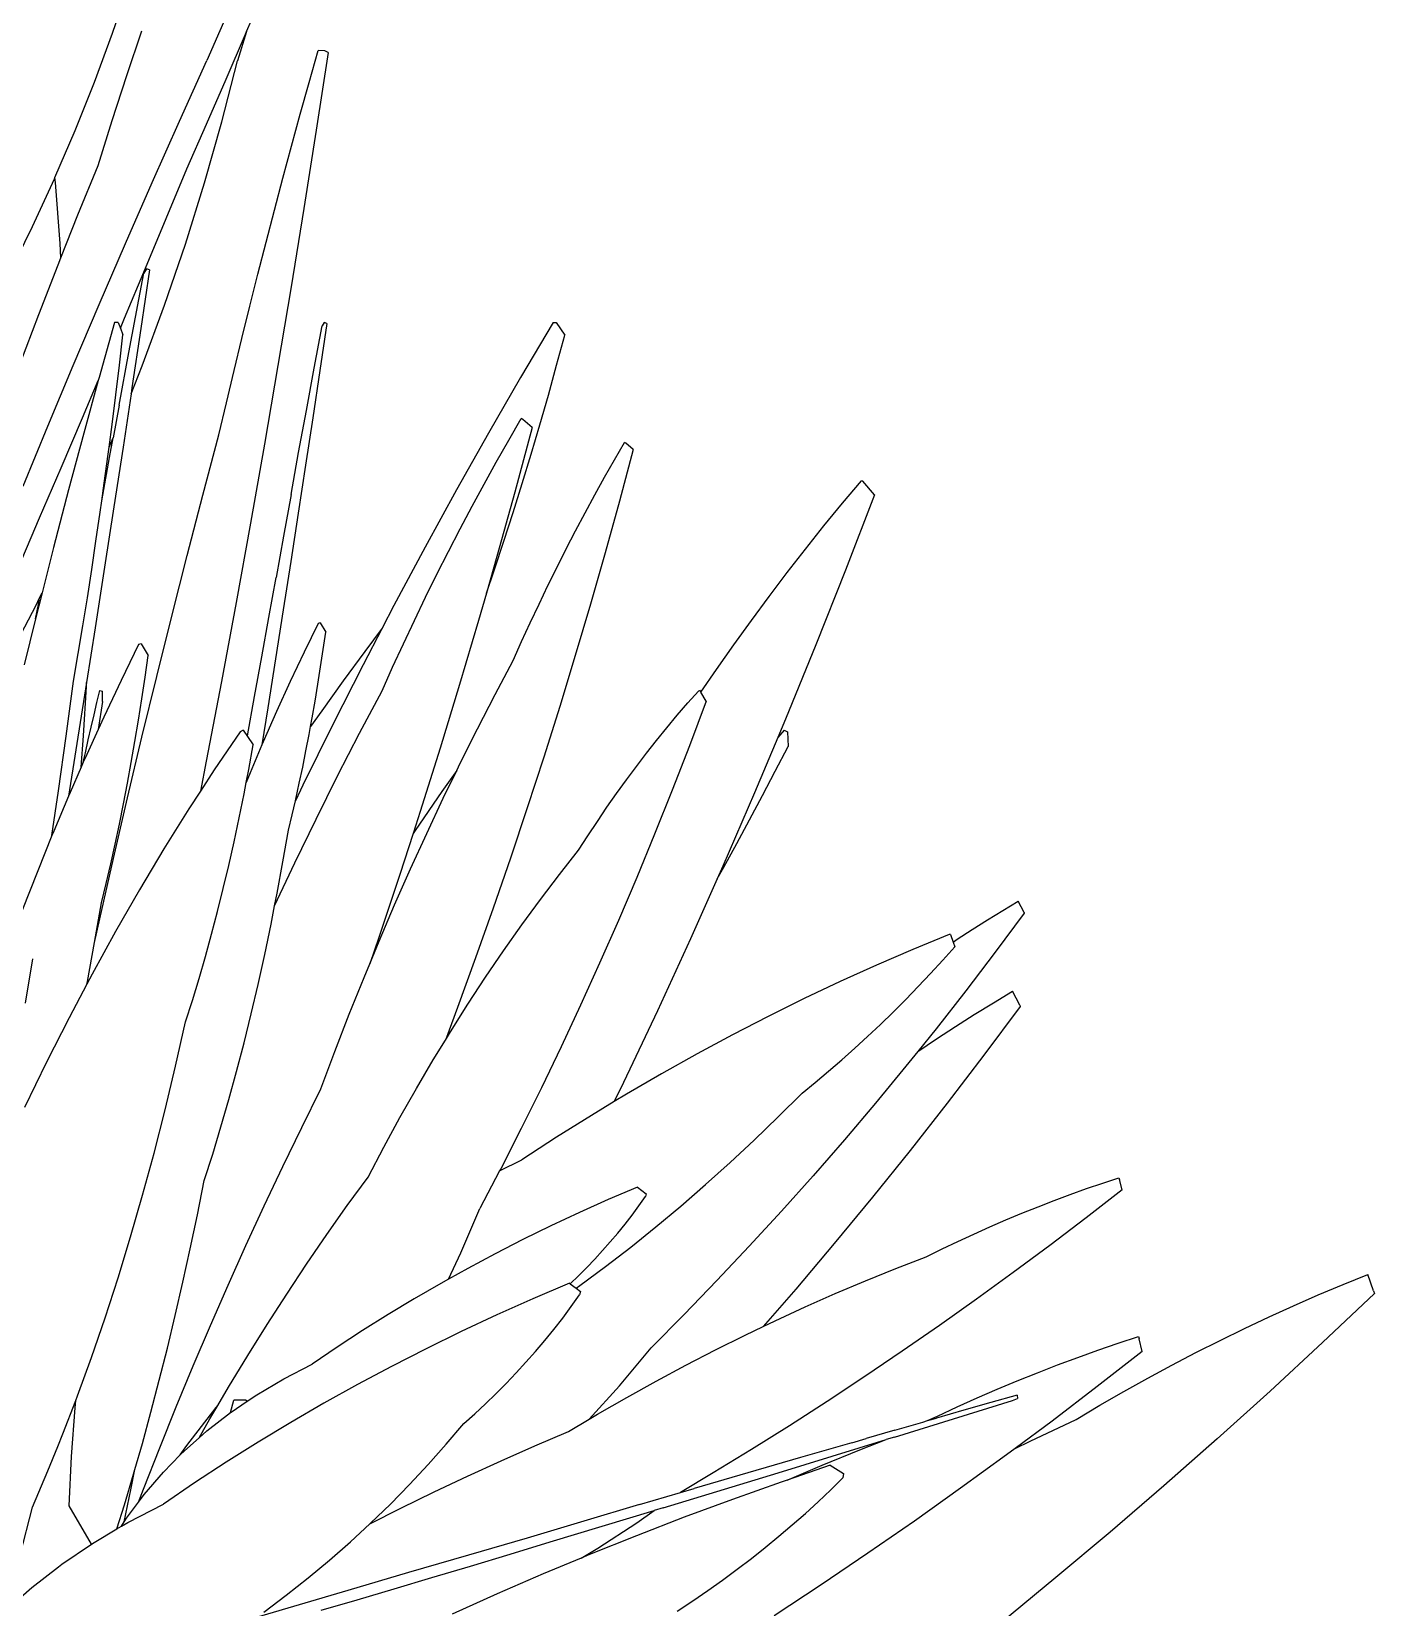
# Model space of a CAD drawing. Header units: metres. Extents: x 244.4 to 340.3, y -4.1 to 64.3.
# Drawn here: x 247.665 to 248.195, y 8.129 to 8.751 of the extents above; entities that cross this region are included whole.
import ezdxf

# ---------------------------------------------------------------- set-up
doc = ezdxf.new("R2010")
doc.units = ezdxf.units.M
doc.layers.add('Edges', color=7, linetype='Continuous')

# ---------------------------------------------------------------- blocks, each defined once
blk = doc.blocks.new('Novo+Sobrado2m fr')
for p, q in [((-7.8917, -0.4665), (-7.88511, -0.4472)), ((-7.84418, -0.45381), (-7.85443, -0.47722)), ((-7.83871, -0.4658), (-7.83157, -0.4492)), ((-7.89882, -0.48574), (-7.8917, -0.4665)), ((-7.88598, -0.48319), (-7.88004, -0.46548)), ((-7.83871, -0.4658), (-7.84235, -0.47742)), ((-7.83918, -0.4669), (-7.83871, -0.4658)), ((-7.84684, -0.48461), (-7.83918, -0.4669)), ((-7.86527, -0.50125), (-7.85443, -0.47722)), ((-7.84848, -0.50146), (-7.84235, -0.47742)), ((-7.81406, -0.48589), (-7.81051, -0.47334)), ((-7.80652, -0.47404), (-7.81124, -0.5048)), ((-7.80785, -0.47342), (-7.81051, -0.47334)), ((-7.80652, -0.47404), (-7.80785, -0.47342)), ((-7.89173, -0.50092), (-7.88598, -0.48319)), ((-7.85455, -0.50234), (-7.84684, -0.48461)), ((-7.90646, -0.50489), (-7.89882, -0.48574)), ((-7.81756, -0.49846), (-7.81406, -0.48589)), ((-7.8973, -0.51865), (-7.89173, -0.50092)), ((-7.87598, -0.52536), (-7.86527, -0.50125)), ((-7.8623, -0.52006), (-7.85455, -0.50234)), ((-7.85532, -0.52556), (-7.84848, -0.50146)), ((-7.82101, -0.51105), (-7.81756, -0.49846)), ((-7.91442, -0.52346), (-7.90646, -0.50489)), ((-7.81124, -0.5048), (-7.81612, -0.53565)), ((-7.82441, -0.52366), (-7.82101, -0.51105)), ((-7.90529, -0.53822), (-7.8973, -0.51865)), ((-7.87044, -0.53964), (-7.8623, -0.52006)), ((-7.92323, -0.54272), (-7.9146, -0.52389)), ((-7.9146, -0.52389), (-7.91442, -0.52346)), ((-7.91419, -0.52536), (-7.91442, -0.52346)), ((-7.91228, -0.54949), (-7.91419, -0.52536)), ((-7.88654, -0.54949), (-7.87598, -0.52536)), ((-7.86286, -0.54969), (-7.85532, -0.52556)), ((-7.82775, -0.53629), (-7.82441, -0.52366)), ((-7.91205, -0.55516), (-7.90529, -0.53822)), ((-7.87864, -0.55926), (-7.87044, -0.53964)), ((-7.83105, -0.54894), (-7.82775, -0.53629)), ((-7.81612, -0.53565), (-7.82116, -0.5666)), ((-7.93233, -0.56132), (-7.92323, -0.54272)), ((-7.91205, -0.55516), (-7.91228, -0.54949)), ((-7.89693, -0.57359), (-7.88654, -0.54949)), ((-7.87108, -0.57379), (-7.86286, -0.54969)), ((-7.83429, -0.5616), (-7.83105, -0.54894)), ((-7.92079, -0.57749), (-7.91312, -0.55784)), ((-7.91312, -0.55784), (-7.91205, -0.55516)), ((-7.88689, -0.57891), (-7.87864, -0.55926)), ((-7.87829, -0.55952), (-7.87927, -0.56112)), ((-7.8771, -0.55993), (-7.87829, -0.55952)), ((-7.88126, -0.57158), (-7.87927, -0.56112)), ((-7.8771, -0.55993), (-7.88051, -0.58308)), ((-7.83748, -0.57427), (-7.83429, -0.5616)), ((-7.88518, -0.59244), (-7.88126, -0.57158)), ((-7.82116, -0.5666), (-7.82635, -0.59762)), ((-7.9283, -0.59718), (-7.92079, -0.57749)), ((-7.90713, -0.59761), (-7.89693, -0.57359)), ((-7.87997, -0.59782), (-7.87108, -0.57379)), ((-7.84062, -0.58695), (-7.83748, -0.57427)), ((-7.89082, -0.58068), (-7.89697, -0.60237)), ((-7.88937, -0.58064), (-7.89082, -0.58068)), ((-7.88937, -0.58064), (-7.88855, -0.58284)), ((-7.88855, -0.58284), (-7.88689, -0.57891)), ((-7.88855, -0.58284), (-7.88753, -0.58557)), ((-7.88051, -0.58308), (-7.88398, -0.60639)), ((-7.81201, -0.59871), (-7.80884, -0.58197)), ((-7.8071, -0.58101), (-7.80983, -0.59955)), ((-7.80806, -0.58068), (-7.80884, -0.58197)), ((-7.8071, -0.58101), (-7.80806, -0.58068)), ((-7.71769, -0.58064), (-7.73055, -0.60233)), ((-7.71769, -0.58064), (-7.71652, -0.58068)), ((-7.71652, -0.58068), (-7.71313, -0.58561)), ((-7.88893, -0.59745), (-7.88753, -0.58557)), ((-7.8437, -0.59964), (-7.84062, -0.58695)), ((-7.71634, -0.59749), (-7.71313, -0.58561)), ((-7.88904, -0.61323), (-7.88518, -0.59244)), ((-7.91712, -0.62151), (-7.90713, -0.59761)), ((-7.89697, -0.60237), (-7.89728, -0.60351)), ((-7.89037, -0.60924), (-7.88893, -0.59745)), ((-7.88434, -0.60877), (-7.87997, -0.59782)), ((-7.84672, -0.61233), (-7.8437, -0.59964)), ((-7.82635, -0.59762), (-7.8317, -0.62872)), ((-7.81513, -0.61539), (-7.81201, -0.59871)), ((-7.80983, -0.59955), (-7.81261, -0.61822)), ((-7.73055, -0.60233), (-7.74328, -0.62436)), ((-7.71962, -0.60928), (-7.71634, -0.59749)), ((-7.90355, -0.61831), (-7.89728, -0.60351)), ((-7.89728, -0.60351), (-7.90303, -0.6244)), ((-7.89185, -0.62095), (-7.89037, -0.60924)), ((-7.88434, -0.60877), (-7.88751, -0.62985)), ((-7.88398, -0.60639), (-7.88434, -0.60877)), ((-7.72298, -0.62099), (-7.71962, -0.60928)), ((-7.88904, -0.61323), (-7.8914, -0.62615)), ((-7.84969, -0.62503), (-7.84672, -0.61233)), ((-7.81819, -0.63201), (-7.81513, -0.61539)), ((-7.92687, -0.64524), (-7.91712, -0.62151)), ((-7.91196, -0.63804), (-7.90355, -0.61831)), ((-7.89302, -0.62992), (-7.89185, -0.62095)), ((-7.81261, -0.61822), (-7.81544, -0.63702)), ((-7.73528, -0.6271), (-7.73032, -0.61856)), ((-7.72964, -0.61894), (-7.73032, -0.61856)), ((-7.72607, -0.62207), (-7.72964, -0.61894)), ((-7.72641, -0.63262), (-7.72298, -0.62099)), ((-7.90303, -0.6244), (-7.90902, -0.64675)), ((-7.89302, -0.62992), (-7.8914, -0.62615)), ((-7.89282, -0.63393), (-7.8914, -0.62615)), ((-7.85601, -0.64883), (-7.84969, -0.62503)), ((-7.74328, -0.62436), (-7.75586, -0.64671)), ((-7.74017, -0.63572), (-7.73528, -0.6271)), ((-7.72607, -0.62207), (-7.73289, -0.64757)), ((-7.6935, -0.63482), (-7.68952, -0.62798)), ((-7.68898, -0.62828), (-7.68952, -0.62798)), ((-7.8959, -0.65103), (-7.89282, -0.63393)), ((-7.89493, -0.64411), (-7.89337, -0.63258)), ((-7.89337, -0.63258), (-7.89302, -0.62992)), ((-7.88751, -0.62985), (-7.89111, -0.65347)), ((-7.8317, -0.62872), (-7.83721, -0.65989)), ((-7.82118, -0.64855), (-7.81819, -0.63201)), ((-7.72992, -0.64415), (-7.72641, -0.63262)), ((-7.68613, -0.63078), (-7.69159, -0.65121)), ((-7.68613, -0.63078), (-7.68898, -0.62828)), ((-7.92041, -0.6578), (-7.91196, -0.63804)), ((-7.81544, -0.63702), (-7.81832, -0.65594)), ((-7.74499, -0.64443), (-7.74017, -0.63572)), ((-7.69742, -0.64172), (-7.6935, -0.63482)), ((-7.90902, -0.64675), (-7.91493, -0.66943)), ((-7.8959, -0.65103), (-7.89493, -0.64411)), ((-7.75586, -0.64671), (-7.76829, -0.66939)), ((-7.74975, -0.65321), (-7.74499, -0.64443)), ((-7.73351, -0.6556), (-7.72992, -0.64415)), ((-7.70128, -0.64869), (-7.69742, -0.64172)), ((-7.60345, -0.65197), (-7.59599, -0.64311)), ((-7.59548, -0.6433), (-7.59599, -0.64311)), ((-7.5909, -0.64872), (-7.59548, -0.6433)), ((-7.89653, -0.65556), (-7.8959, -0.65103)), ((-7.8622, -0.67266), (-7.85601, -0.64883)), ((-7.82118, -0.64855), (-7.82412, -0.66501)), ((-7.73289, -0.64757), (-7.73993, -0.67298)), ((-7.70509, -0.65573), (-7.70128, -0.64869)), ((-7.69159, -0.65121), (-7.69722, -0.67157)), ((-7.61082, -0.66097), (-7.60345, -0.65197)), ((-7.5909, -0.64872), (-7.6023, -0.67843)), ((-7.92892, -0.67758), (-7.92041, -0.6578)), ((-7.89818, -0.66691), (-7.89653, -0.65556)), ((-7.89111, -0.65347), (-7.89477, -0.67723)), ((-7.81832, -0.65594), (-7.82125, -0.67497)), ((-7.75444, -0.66207), (-7.74975, -0.65321)), ((-7.73717, -0.66695), (-7.73351, -0.6556)), ((-7.70885, -0.66282), (-7.70509, -0.65573)), ((-7.83721, -0.65989), (-7.84286, -0.69113)), ((-7.82412, -0.66501), (-7.827, -0.68136)), ((-7.75906, -0.671), (-7.75444, -0.66207)), ((-7.71255, -0.66998), (-7.70885, -0.66282)), ((-7.61811, -0.6701), (-7.61082, -0.66097)), ((-7.91493, -0.66943), (-7.91948, -0.68741)), ((-7.89986, -0.67817), (-7.89818, -0.66691)), ((-7.76829, -0.66939), (-7.78057, -0.6924)), ((-7.76361, -0.68001), (-7.75906, -0.671)), ((-7.74091, -0.67821), (-7.73717, -0.66695)), ((-7.71619, -0.67719), (-7.71255, -0.66998)), ((-7.69722, -0.67157), (-7.70303, -0.69185)), ((-7.62532, -0.67936), (-7.61811, -0.6701)), ((-7.89477, -0.67723), (-7.89849, -0.70114)), ((-7.86827, -0.69653), (-7.8622, -0.67266)), ((-7.82125, -0.67497), (-7.82423, -0.69412)), ((-7.73993, -0.67298), (-7.74409, -0.68751)), ((-7.71978, -0.68447), (-7.71619, -0.67719)), ((-7.90158, -0.68933), (-7.89986, -0.67817)), ((-7.82989, -0.69704), (-7.827, -0.68136)), ((-7.76808, -0.68909), (-7.76361, -0.68001)), ((-7.74409, -0.68751), (-7.74091, -0.67821)), ((-7.63243, -0.68874), (-7.62532, -0.67936)), ((-7.6023, -0.67843), (-7.61398, -0.70794)), ((-7.92181, -0.69218), (-7.92043, -0.68935)), ((-7.92086, -0.69197), (-7.92043, -0.68935)), ((-7.91948, -0.68741), (-7.92075, -0.69244)), ((-7.92043, -0.68935), (-7.91948, -0.68741)), ((-7.90335, -0.70039), (-7.90158, -0.68933)), ((-7.77249, -0.69824), (-7.76808, -0.68909)), ((-7.74409, -0.68751), (-7.74717, -0.6983)), ((-7.7233, -0.6918), (-7.71978, -0.68447)), ((-7.63946, -0.69825), (-7.63243, -0.68874)), ((-7.93373, -0.71509), (-7.92181, -0.69218)), ((-7.92203, -0.69764), (-7.92086, -0.69197)), ((-7.92075, -0.69244), (-7.92203, -0.69764)), ((-7.87421, -0.72042), (-7.86827, -0.69653)), ((-7.84286, -0.69113), (-7.84867, -0.72242)), ((-7.82423, -0.69412), (-7.82726, -0.71339)), ((-7.78057, -0.6924), (-7.78522, -0.70134)), ((-7.72677, -0.69918), (-7.7233, -0.6918)), ((-7.70303, -0.69185), (-7.709, -0.71206)), ((-7.92203, -0.69764), (-7.92649, -0.71576)), ((-7.90515, -0.71135), (-7.90335, -0.70039)), ((-7.89849, -0.70114), (-7.9019, -0.72281)), ((-7.83276, -0.71267), (-7.82989, -0.69704)), ((-7.8105, -0.69946), (-7.81607, -0.71079)), ((-7.80967, -0.69917), (-7.8105, -0.69946)), ((-7.80967, -0.69917), (-7.80751, -0.70289)), ((-7.80848, -0.70979), (-7.80751, -0.70289)), ((-7.78522, -0.70134), (-7.7927, -0.71572)), ((-7.78522, -0.70134), (-7.79211, -0.7105)), ((-7.77682, -0.70746), (-7.77249, -0.69824)), ((-7.74717, -0.6983), (-7.75463, -0.72353)), ((-7.73019, -0.70662), (-7.72677, -0.69918)), ((-7.6464, -0.70788), (-7.63946, -0.69825)), ((-7.88135, -0.7078), (-7.8883, -0.72195)), ((-7.88031, -0.70744), (-7.88135, -0.7078)), ((-7.88031, -0.70744), (-7.87762, -0.71208)), ((-7.78108, -0.71675), (-7.77682, -0.70746)), ((-7.73354, -0.71412), (-7.73019, -0.70662)), ((-7.65325, -0.71763), (-7.6464, -0.70788)), ((-7.61398, -0.70794), (-7.62595, -0.73725)), ((-7.90699, -0.72221), (-7.90515, -0.71135)), ((-7.87883, -0.7207), (-7.87762, -0.71208)), ((-7.83559, -0.72826), (-7.83276, -0.71267)), ((-7.82726, -0.71339), (-7.83034, -0.73276)), ((-7.81607, -0.71079), (-7.82154, -0.72236)), ((-7.8095, -0.71662), (-7.80848, -0.70979)), ((-7.79211, -0.7105), (-7.80061, -0.72207)), ((-7.74062, -0.72748), (-7.73354, -0.71412)), ((-7.709, -0.71206), (-7.71514, -0.73218)), ((-7.8801, -0.72923), (-7.87883, -0.7207)), ((-7.88002, -0.74432), (-7.87421, -0.72042)), ((-7.81056, -0.72339), (-7.8095, -0.71662)), ((-7.7927, -0.71572), (-7.80468, -0.73936)), ((-7.78526, -0.7261), (-7.78108, -0.71675)), ((-7.65939, -0.7266), (-7.65325, -0.71763)), ((-7.90992, -0.74396), (-7.90699, -0.72221)), ((-7.90227, -0.72519), (-7.90611, -0.74937)), ((-7.90312, -0.74376), (-7.90197, -0.7243)), ((-7.9019, -0.72281), (-7.90227, -0.72519)), ((-7.90197, -0.7243), (-7.9019, -0.72281)), ((-7.8978, -0.7307), (-7.89666, -0.72597)), ((-7.89666, -0.72597), (-7.89567, -0.72612)), ((-7.89565, -0.73023), (-7.89567, -0.72612)), ((-7.8883, -0.72195), (-7.89513, -0.73639)), ((-7.84867, -0.72242), (-7.85464, -0.75378)), ((-7.82154, -0.72236), (-7.82691, -0.73417)), ((-7.81168, -0.73009), (-7.81056, -0.72339)), ((-7.80061, -0.72207), (-7.80909, -0.73387)), ((-7.79411, -0.74278), (-7.78526, -0.7261)), ((-7.75463, -0.72353), (-7.7623, -0.74865)), ((-7.74758, -0.74098), (-7.74062, -0.72748)), ((-7.66456, -0.73084), (-7.66036, -0.72612)), ((-7.65976, -0.72597), (-7.66036, -0.72612)), ((-7.65939, -0.7266), (-7.65976, -0.72597)), ((-7.65732, -0.73009), (-7.65939, -0.7266)), ((-7.89894, -0.73552), (-7.8978, -0.7307)), ((-7.89565, -0.73023), (-7.89738, -0.74134)), ((-7.88143, -0.73768), (-7.8801, -0.72923)), ((-7.83838, -0.7438), (-7.83559, -0.72826)), ((-7.83034, -0.73276), (-7.83269, -0.7474)), ((-7.80909, -0.73387), (-7.81345, -0.74008)), ((-7.81283, -0.73672), (-7.81168, -0.73009)), ((-7.71514, -0.73218), (-7.72145, -0.75222)), ((-7.66871, -0.73566), (-7.66456, -0.73084)), ((-7.65732, -0.73009), (-7.66395, -0.74775)), ((-7.90009, -0.74043), (-7.89894, -0.73552)), ((-7.89513, -0.73639), (-7.89738, -0.74134)), ((-7.88281, -0.74605), (-7.88143, -0.73768)), ((-7.82691, -0.73417), (-7.83218, -0.7462)), ((-7.80468, -0.73936), (-7.81651, -0.76331)), ((-7.81404, -0.74329), (-7.81345, -0.74008)), ((-7.81345, -0.74008), (-7.81283, -0.73672)), ((-7.67282, -0.74058), (-7.66871, -0.73566)), ((-7.62595, -0.73725), (-7.629, -0.74451)), ((-7.91296, -0.76549), (-7.90992, -0.74396)), ((-7.90401, -0.75611), (-7.90312, -0.74376)), ((-7.90238, -0.75055), (-7.90123, -0.74544)), ((-7.89738, -0.74134), (-7.90183, -0.75113)), ((-7.90123, -0.74544), (-7.90009, -0.74043)), ((-7.8857, -0.76824), (-7.88002, -0.74432)), ((-7.88426, -0.75433), (-7.88281, -0.74605)), ((-7.84129, -0.74221), (-7.85149, -0.75726)), ((-7.84014, -0.74152), (-7.84129, -0.74221)), ((-7.84014, -0.74152), (-7.83842, -0.74404)), ((-7.83842, -0.74404), (-7.83838, -0.7438)), ((-7.83842, -0.74404), (-7.83614, -0.74738)), ((-7.83218, -0.7462), (-7.83269, -0.7474)), ((-7.81529, -0.74977), (-7.81404, -0.74329)), ((-7.80279, -0.75964), (-7.79411, -0.74278)), ((-7.75439, -0.75462), (-7.74758, -0.74098)), ((-7.6809, -0.75069), (-7.67688, -0.74559)), ((-7.67688, -0.74559), (-7.67282, -0.74058)), ((-7.629, -0.74451), (-7.6382, -0.76635)), ((-7.62651, -0.74152), (-7.629, -0.74451)), ((-7.62651, -0.74152), (-7.62518, -0.74221)), ((-7.62518, -0.74221), (-7.62502, -0.74807)), ((-7.90611, -0.74937), (-7.90904, -0.76766)), ((-7.90319, -0.75423), (-7.90238, -0.75055)), ((-7.90183, -0.75113), (-7.90319, -0.75423)), ((-7.83788, -0.7571), (-7.83614, -0.74738)), ((-7.83269, -0.7474), (-7.83735, -0.75847)), ((-7.81659, -0.75619), (-7.81529, -0.74977)), ((-7.7623, -0.74865), (-7.77017, -0.77367)), ((-7.72145, -0.75222), (-7.72792, -0.77217)), ((-7.68487, -0.75589), (-7.6809, -0.75069)), ((-7.66395, -0.74775), (-7.67073, -0.76524)), ((-7.63006, -0.75779), (-7.62502, -0.74807)), ((-7.90401, -0.75611), (-7.90841, -0.76616)), ((-7.90319, -0.75423), (-7.90401, -0.75611)), ((-7.88576, -0.76252), (-7.88426, -0.75433)), ((-7.85464, -0.75378), (-7.85695, -0.76567)), ((-7.85149, -0.75726), (-7.85695, -0.76567)), ((-7.83885, -0.76217), (-7.83788, -0.7571)), ((-7.83735, -0.75847), (-7.83885, -0.76217)), ((-7.81793, -0.76253), (-7.81659, -0.75619)), ((-7.7558, -0.75752), (-7.76161, -0.7658)), ((-7.76108, -0.7684), (-7.7558, -0.75752)), ((-7.7558, -0.75752), (-7.75439, -0.75462)), ((-7.68879, -0.76117), (-7.68487, -0.75589)), ((-7.63513, -0.76741), (-7.63006, -0.75779)), ((-7.88732, -0.77062), (-7.88576, -0.76252)), ((-7.83972, -0.76672), (-7.83885, -0.76217)), ((-7.81651, -0.76331), (-7.81948, -0.76947)), ((-7.81932, -0.7688), (-7.81793, -0.76253)), ((-7.8113, -0.77667), (-7.80279, -0.75964)), ((-7.69266, -0.76655), (-7.68879, -0.76117)), ((-7.91555, -0.78316), (-7.91296, -0.76549)), ((-7.90904, -0.76766), (-7.91487, -0.78148)), ((-7.90841, -0.76616), (-7.90904, -0.76766)), ((-7.89124, -0.79216), (-7.8857, -0.76824)), ((-7.88894, -0.77862), (-7.88732, -0.77062)), ((-7.85695, -0.76567), (-7.86151, -0.77268)), ((-7.84164, -0.77623), (-7.83972, -0.76672)), ((-7.82075, -0.77498), (-7.81948, -0.76947)), ((-7.81948, -0.76947), (-7.81932, -0.7688)), ((-7.76161, -0.7658), (-7.77213, -0.78111)), ((-7.76762, -0.78231), (-7.76108, -0.7684)), ((-7.69649, -0.77202), (-7.69266, -0.76655)), ((-7.67073, -0.76524), (-7.67767, -0.78256)), ((-7.6382, -0.76635), (-7.65072, -0.79524)), ((-7.6402, -0.77692), (-7.63513, -0.76741)), ((-7.86151, -0.77268), (-7.87135, -0.78846)), ((-7.84365, -0.78563), (-7.84164, -0.77623)), ((-7.82223, -0.7811), (-7.82075, -0.77498)), ((-7.81964, -0.79387), (-7.8113, -0.77667)), ((-7.77017, -0.77367), (-7.77301, -0.78241)), ((-7.72792, -0.77217), (-7.73456, -0.79203)), ((-7.70027, -0.77757), (-7.69649, -0.77202)), ((-7.64528, -0.78632), (-7.6402, -0.77692)), ((-7.91555, -0.78316), (-7.92119, -0.79708)), ((-7.91487, -0.78148), (-7.91555, -0.78316)), ((-7.89062, -0.78654), (-7.88894, -0.77862)), ((-7.82441, -0.7936), (-7.82223, -0.7811)), ((-7.77301, -0.78241), (-7.77825, -0.79858)), ((-7.77402, -0.79635), (-7.76762, -0.78231)), ((-7.77213, -0.78111), (-7.77301, -0.78241)), ((-7.70767, -0.78894), (-7.70399, -0.78321)), ((-7.70399, -0.78321), (-7.70027, -0.77757)), ((-7.67767, -0.78256), (-7.68475, -0.79971)), ((-7.89235, -0.79436), (-7.89062, -0.78654)), ((-7.87135, -0.78846), (-7.881, -0.80459)), ((-7.84574, -0.79492), (-7.84365, -0.78563)), ((-7.71524, -0.79854), (-7.70767, -0.78894)), ((-7.65038, -0.79561), (-7.64528, -0.78632)), ((-7.89666, -0.81608), (-7.89124, -0.79216)), ((-7.89415, -0.80209), (-7.89235, -0.79436)), ((-7.84792, -0.8041), (-7.84574, -0.79492)), ((-7.82768, -0.81095), (-7.81964, -0.79387)), ((-7.82669, -0.80594), (-7.82441, -0.7936)), ((-7.73456, -0.79203), (-7.74136, -0.8118)), ((-7.65072, -0.79524), (-7.65296, -0.80026)), ((-7.65296, -0.80026), (-7.65038, -0.79561)), ((-7.92119, -0.79708), (-7.92739, -0.81296)), ((-7.89599, -0.80972), (-7.89415, -0.80209)), ((-7.77825, -0.79858), (-7.78654, -0.82337)), ((-7.78029, -0.81052), (-7.77402, -0.79635)), ((-7.72271, -0.80836), (-7.71524, -0.79854)), ((-7.68475, -0.79971), (-7.69199, -0.81668)), ((-7.65296, -0.80026), (-7.66352, -0.82391)), ((-7.881, -0.80459), (-7.89046, -0.82108)), ((-7.85019, -0.81316), (-7.84792, -0.8041)), ((-7.82768, -0.81095), (-7.82669, -0.80594)), ((-7.73006, -0.8184), (-7.72271, -0.80836)), ((-7.89871, -0.82533), (-7.89599, -0.80972)), ((-7.85254, -0.82211), (-7.85019, -0.81316)), ((-7.82909, -0.81811), (-7.82768, -0.81095)), ((-7.7864, -0.82481), (-7.78029, -0.81052)), ((-7.74136, -0.8118), (-7.74833, -0.83147)), ((-7.54627, -0.81638), (-7.54023, -0.81268)), ((-7.5318, -0.81384), (-7.54323, -0.82922)), ((-7.54023, -0.81268), (-7.53415, -0.80907)), ((-7.53186, -0.81349), (-7.53415, -0.80907)), ((-7.53186, -0.81349), (-7.5318, -0.81384)), ((-7.89046, -0.82108), (-7.89973, -0.83792)), ((-7.89871, -0.82533), (-7.89666, -0.81608)), ((-7.83159, -0.8301), (-7.82909, -0.81811)), ((-7.7373, -0.82865), (-7.73006, -0.8184)), ((-7.69199, -0.81668), (-7.69937, -0.83348)), ((-7.55823, -0.8241), (-7.55227, -0.82019)), ((-7.55227, -0.82019), (-7.54627, -0.81638)), ((-7.90156, -0.84074), (-7.89871, -0.82533)), ((-7.85498, -0.83094), (-7.85254, -0.82211)), ((-7.78654, -0.82337), (-7.79012, -0.83377)), ((-7.79012, -0.83377), (-7.7864, -0.82481)), ((-7.66352, -0.82391), (-7.67659, -0.85236)), ((-7.56139, -0.82223), (-7.57578, -0.82814)), ((-7.56391, -0.83241), (-7.55913, -0.82708)), ((-7.56094, -0.82228), (-7.56139, -0.82223)), ((-7.56094, -0.82228), (-7.55984, -0.82519)), ((-7.55984, -0.82519), (-7.55823, -0.8241)), ((-7.55984, -0.82519), (-7.55913, -0.82708)), ((-7.92603, -0.84936), (-7.92314, -0.83188)), ((-7.8575, -0.83965), (-7.85498, -0.83094)), ((-7.8342, -0.84191), (-7.83159, -0.8301)), ((-7.74833, -0.83147), (-7.75545, -0.85103)), ((-7.74441, -0.83911), (-7.7373, -0.82865)), ((-7.69937, -0.83348), (-7.70689, -0.85009)), ((-7.57578, -0.82814), (-7.59012, -0.83432)), ((-7.56875, -0.83765), (-7.56391, -0.83241)), ((-7.54323, -0.82922), (-7.55482, -0.84441)), ((-7.89973, -0.83792), (-7.90176, -0.84178)), ((-7.86011, -0.84824), (-7.8575, -0.83965)), ((-7.7982, -0.85372), (-7.79238, -0.83921)), ((-7.79238, -0.83921), (-7.79012, -0.83377)), ((-7.75141, -0.84977), (-7.74441, -0.83911)), ((-7.59012, -0.83432), (-7.60441, -0.84078)), ((-7.57363, -0.8428), (-7.56875, -0.83765)), ((-7.90176, -0.84178), (-7.90881, -0.85512)), ((-7.90176, -0.84178), (-7.90156, -0.84074)), ((-7.83692, -0.85354), (-7.8342, -0.84191)), ((-7.60441, -0.84078), (-7.61863, -0.84752)), ((-7.57855, -0.84786), (-7.57363, -0.8428)), ((-7.55482, -0.84441), (-7.56658, -0.8594)), ((-7.54393, -0.84914), (-7.53635, -0.84464)), ((-7.53348, -0.85016), (-7.53635, -0.84464)), ((-7.8628, -0.8567), (-7.86011, -0.84824)), ((-7.75545, -0.85103), (-7.76027, -0.86388)), ((-7.75829, -0.86065), (-7.75141, -0.84977)), ((-7.70689, -0.85009), (-7.71456, -0.86653)), ((-7.61863, -0.84752), (-7.6328, -0.85453)), ((-7.58353, -0.85282), (-7.57855, -0.84786)), ((-7.55148, -0.85377), (-7.54393, -0.84914)), ((-7.53341, -0.85059), (-7.54768, -0.86979)), ((-7.53348, -0.85016), (-7.53341, -0.85059)), ((-7.90881, -0.85512), (-7.91769, -0.87265)), ((-7.86673, -0.87423), (-7.8628, -0.8567)), ((-7.83975, -0.86499), (-7.83692, -0.85354)), ((-7.80388, -0.86835), (-7.7982, -0.85372)), ((-7.67659, -0.85236), (-7.68994, -0.88057)), ((-7.6328, -0.85453), (-7.6469, -0.86181)), ((-7.5936, -0.86246), (-7.58854, -0.85769)), ((-7.58854, -0.85769), (-7.58353, -0.85282)), ((-7.55897, -0.85853), (-7.55148, -0.85377)), ((-7.76505, -0.87172), (-7.76027, -0.86388)), ((-7.76027, -0.86388), (-7.75829, -0.86065)), ((-7.6469, -0.86181), (-7.66094, -0.86936)), ((-7.5987, -0.86714), (-7.5936, -0.86246)), ((-7.56658, -0.8594), (-7.5738, -0.8684)), ((-7.5738, -0.8684), (-7.56641, -0.8634)), ((-7.56641, -0.8634), (-7.55897, -0.85853)), ((-7.84269, -0.87625), (-7.83975, -0.86499)), ((-7.8094, -0.88307), (-7.80388, -0.86835)), ((-7.71456, -0.86653), (-7.72238, -0.88277)), ((-7.66094, -0.86936), (-7.67491, -0.87718)), ((-7.60384, -0.87171), (-7.5987, -0.86714)), ((-7.57383, -0.86842), (-7.57848, -0.87421)), ((-7.57383, -0.86842), (-7.5738, -0.8684)), ((-7.54768, -0.86979), (-7.56215, -0.88876)), ((-7.91769, -0.87265), (-7.92638, -0.89053)), ((-7.87087, -0.89148), (-7.86673, -0.87423)), ((-7.84573, -0.88731), (-7.84269, -0.87625)), ((-7.77168, -0.883), (-7.76505, -0.87172)), ((-7.61424, -0.88057), (-7.60902, -0.87619)), ((-7.60902, -0.87619), (-7.60384, -0.87171)), ((-7.57848, -0.87421), (-7.59054, -0.88881)), ((-7.81699, -0.89835), (-7.8094, -0.88307)), ((-7.77818, -0.89446), (-7.77168, -0.883)), ((-7.72238, -0.88277), (-7.73033, -0.89882)), ((-7.68994, -0.88057), (-7.69364, -0.88819)), ((-7.67491, -0.87718), (-7.68881, -0.88527)), ((-7.6195, -0.88485), (-7.61424, -0.88057)), ((-7.84887, -0.89819), (-7.84573, -0.88731)), ((-7.69364, -0.88819), (-7.70264, -0.89363)), ((-7.68881, -0.88527), (-7.69364, -0.88819)), ((-7.62885, -0.89422), (-7.6195, -0.88485)), ((-7.59054, -0.88881), (-7.60276, -0.90322)), ((-7.56215, -0.88876), (-7.57682, -0.90748)), ((-7.87521, -0.90847), (-7.87087, -0.89148)), ((-7.78456, -0.90613), (-7.77818, -0.89446)), ((-7.70264, -0.89363), (-7.7164, -0.90226)), ((-7.63832, -0.90336), (-7.62885, -0.89422)), ((-7.85212, -0.90886), (-7.84887, -0.89819)), ((-7.82445, -0.91375), (-7.81699, -0.89835)), ((-7.73033, -0.89882), (-7.73843, -0.91468)), ((-7.7908, -0.91798), (-7.78456, -0.90613)), ((-7.7164, -0.90226), (-7.73008, -0.91115)), ((-7.64788, -0.91227), (-7.63832, -0.90336)), ((-7.60276, -0.90322), (-7.61512, -0.91742)), ((-7.57682, -0.90748), (-7.59169, -0.92596)), ((-7.87976, -0.92517), (-7.87521, -0.90847)), ((-7.85547, -0.91933), (-7.85212, -0.90886)), ((-7.83178, -0.92927), (-7.82445, -0.91375)), ((-7.73887, -0.91552), (-7.73008, -0.91115)), ((-7.65754, -0.92095), (-7.64788, -0.91227)), ((-7.85817, -0.93289), (-7.85547, -0.91933)), ((-7.79899, -0.92924), (-7.7908, -0.91798)), ((-7.73887, -0.91552), (-7.74667, -0.93035)), ((-7.73843, -0.91468), (-7.73887, -0.91552)), ((-7.61512, -0.91742), (-7.62763, -0.93142)), ((-7.50721, -0.92253), (-7.50082, -0.92032)), ((-7.50082, -0.92032), (-7.49441, -0.9182)), ((-7.49441, -0.9182), (-7.49413, -0.91898)), ((-7.49317, -0.92294), (-7.49413, -0.91898)), ((-7.8845, -0.9416), (-7.87976, -0.92517)), ((-7.69596, -0.92684), (-7.70737, -0.93195)), ((-7.68441, -0.92189), (-7.69596, -0.92684)), ((-7.68441, -0.92189), (-7.68096, -0.92461)), ((-7.68386, -0.92932), (-7.68123, -0.92565)), ((-7.68096, -0.92461), (-7.68123, -0.92565)), ((-7.6673, -0.92939), (-7.65754, -0.92095)), ((-7.59169, -0.92596), (-7.60675, -0.94419)), ((-7.51998, -0.92722), (-7.5136, -0.92483)), ((-7.5136, -0.92483), (-7.50721, -0.92253)), ((-7.49317, -0.92294), (-7.50739, -0.93403)), ((-7.86098, -0.94628), (-7.85817, -0.93289)), ((-7.83899, -0.94491), (-7.83178, -0.92927)), ((-7.80707, -0.94069), (-7.79899, -0.92924)), ((-7.75414, -0.94782), (-7.74667, -0.93035)), ((-7.70737, -0.93195), (-7.71862, -0.93723)), ((-7.68936, -0.93653), (-7.68657, -0.93295)), ((-7.68657, -0.93295), (-7.68386, -0.92932)), ((-7.67715, -0.9376), (-7.6673, -0.92939)), ((-7.62763, -0.93142), (-7.64029, -0.94521)), ((-7.53903, -0.9349), (-7.5327, -0.93225)), ((-7.5327, -0.93225), (-7.52634, -0.92969)), ((-7.52634, -0.92969), (-7.51998, -0.92722)), ((-7.71862, -0.93723), (-7.72972, -0.94266)), ((-7.69223, -0.94006), (-7.68936, -0.93653)), ((-7.68709, -0.94558), (-7.67715, -0.9376)), ((-7.55166, -0.94045), (-7.54536, -0.93763)), ((-7.54536, -0.93763), (-7.53903, -0.9349)), ((-7.50739, -0.93403), (-7.52171, -0.94493)), ((-7.88945, -0.95773), (-7.8845, -0.9416)), ((-7.84606, -0.96067), (-7.83899, -0.94491)), ((-7.81504, -0.95235), (-7.80707, -0.94069)), ((-7.72972, -0.94266), (-7.74067, -0.94825)), ((-7.69819, -0.94695), (-7.69517, -0.94353)), ((-7.69517, -0.94353), (-7.69223, -0.94006)), ((-7.64029, -0.94521), (-7.65308, -0.95879)), ((-7.60675, -0.94419), (-7.622, -0.96218)), ((-7.56422, -0.94633), (-7.55795, -0.94335)), ((-7.55795, -0.94335), (-7.55166, -0.94045)), ((-7.52171, -0.94493), (-7.53613, -0.95566)), ((-7.86388, -0.9595), (-7.86098, -0.94628)), ((-7.75908, -0.95823), (-7.75414, -0.94782)), ((-7.74067, -0.94825), (-7.75146, -0.954)), ((-7.70445, -0.95362), (-7.70128, -0.95031)), ((-7.70128, -0.95031), (-7.69819, -0.94695)), ((-7.69712, -0.95331), (-7.68709, -0.94558)), ((-7.58247, -0.95404), (-7.57047, -0.9494)), ((-7.57047, -0.9494), (-7.56422, -0.94633)), ((-7.8946, -0.97358), (-7.88945, -0.95773)), ((-7.82291, -0.96419), (-7.81504, -0.95235)), ((-7.75146, -0.954), (-7.75908, -0.95823)), ((-7.71097, -0.96004), (-7.70769, -0.95688)), ((-7.70769, -0.95688), (-7.70445, -0.95362)), ((-7.70724, -0.96079), (-7.69712, -0.95331)), ((-7.59443, -0.9589), (-7.58247, -0.95404)), ((-7.53613, -0.95566), (-7.55063, -0.9662)), ((-7.40595, -0.96035), (-7.39616, -0.95637)), ((-7.39386, -0.96291), (-7.39616, -0.95637)), ((-7.86688, -0.97256), (-7.86388, -0.9595)), ((-7.85301, -0.97654), (-7.84606, -0.96067)), ((-7.76209, -0.95991), (-7.77256, -0.96597)), ((-7.75908, -0.95823), (-7.76209, -0.95991)), ((-7.71127, -0.9598), (-7.72569, -0.96598)), ((-7.71127, -0.9598), (-7.71097, -0.96004)), ((-7.71097, -0.96004), (-7.7087, -0.96183)), ((-7.7087, -0.96183), (-7.70724, -0.96079)), ((-7.7087, -0.96183), (-7.70696, -0.96319)), ((-7.70696, -0.96319), (-7.7073, -0.96448)), ((-7.65308, -0.95879), (-7.66602, -0.97215)), ((-7.622, -0.96218), (-7.63484, -0.97693)), ((-7.61826, -0.96921), (-7.60637, -0.96395)), ((-7.60637, -0.96395), (-7.59443, -0.9589)), ((-7.41571, -0.96448), (-7.40595, -0.96035)), ((-7.39353, -0.96388), (-7.41402, -0.98332)), ((-7.39386, -0.96291), (-7.39353, -0.96388)), ((-7.83066, -0.97622), (-7.82291, -0.96419)), ((-7.77256, -0.96597), (-7.78286, -0.97219)), ((-7.72569, -0.96598), (-7.73993, -0.97236)), ((-7.71397, -0.97361), (-7.71059, -0.96908)), ((-7.71059, -0.96908), (-7.7073, -0.96448)), ((-7.63011, -0.97467), (-7.61826, -0.96921)), ((-7.55063, -0.9662), (-7.56522, -0.97656)), ((-7.43513, -0.97317), (-7.42544, -0.96875)), ((-7.42544, -0.96875), (-7.41571, -0.96448)), ((-7.89994, -0.98912), (-7.8946, -0.97358)), ((-7.86998, -0.98546), (-7.86688, -0.97256)), ((-7.85982, -0.99252), (-7.85301, -0.97654)), ((-7.8383, -0.98844), (-7.83066, -0.97622)), ((-7.78286, -0.97219), (-7.79301, -0.97857)), ((-7.73993, -0.97236), (-7.75398, -0.97894)), ((-7.71746, -0.97807), (-7.71397, -0.97361)), ((-7.66602, -0.97215), (-7.6791, -0.9853)), ((-7.63484, -0.97693), (-7.63011, -0.97467)), ((-7.56522, -0.97656), (-7.57991, -0.98673)), ((-7.44479, -0.97773), (-7.43513, -0.97317)), ((-7.79301, -0.97857), (-7.80298, -0.98509)), ((-7.75398, -0.97894), (-7.76784, -0.98572)), ((-7.72471, -0.98681), (-7.72103, -0.98247)), ((-7.72103, -0.98247), (-7.71746, -0.97807)), ((-7.65368, -0.98618), (-7.64192, -0.98032)), ((-7.64192, -0.98032), (-7.63484, -0.97693)), ((-7.49473, -0.98353), (-7.48673, -0.98088)), ((-7.48673, -0.98088), (-7.48639, -0.98185)), ((-7.48519, -0.98681), (-7.48639, -0.98185)), ((-7.46399, -0.98727), (-7.45441, -0.98243)), ((-7.45441, -0.98243), (-7.44479, -0.97773)), ((-7.87318, -0.99817), (-7.86998, -0.98546)), ((-7.84583, -1.00085), (-7.8383, -0.98844)), ((-7.80298, -0.98509), (-7.81279, -0.99177)), ((-7.76784, -0.98572), (-7.78151, -0.9927)), ((-7.72847, -0.99108), (-7.72471, -0.98681)), ((-7.69155, -1.00033), (-7.6791, -0.9853)), ((-7.66539, -0.99223), (-7.65368, -0.98618)), ((-7.57991, -0.98673), (-7.59467, -0.99671)), ((-7.51069, -0.98916), (-7.50272, -0.98629)), ((-7.48519, -0.98681), (-7.50294, -1.00064)), ((-7.50272, -0.98629), (-7.49473, -0.98353)), ((-7.47353, -0.99226), (-7.46399, -0.98727)), ((-7.41402, -0.98332), (-7.43471, -1.00246)), ((-7.90548, -1.00437), (-7.89994, -0.98912)), ((-7.86649, -1.0086), (-7.85982, -0.99252)), ((-7.82405, -0.99756), (-7.81279, -0.99177)), ((-7.78151, -0.9927), (-7.79498, -0.99988)), ((-7.73629, -0.99941), (-7.73233, -0.99528)), ((-7.73233, -0.99528), (-7.72847, -0.99108)), ((-7.67704, -0.99847), (-7.66539, -0.99223)), ((-7.53453, -0.99843), (-7.5266, -0.99523)), ((-7.5266, -0.99523), (-7.51865, -0.99214)), ((-7.51865, -0.99214), (-7.51069, -0.98916)), ((-7.48303, -0.99738), (-7.47353, -0.99226)), ((-7.87647, -1.01072), (-7.87318, -0.99817)), ((-7.85011, -1.00813), (-7.84583, -1.00085)), ((-7.83475, -1.00389), (-7.82405, -0.99756)), ((-7.79498, -0.99988), (-7.80825, -1.00726)), ((-7.74034, -1.00348), (-7.73629, -0.99941)), ((-7.70347, -1.01349), (-7.69155, -1.00033)), ((-7.68864, -1.00491), (-7.67704, -0.99847)), ((-7.59467, -0.99671), (-7.60952, -1.00651)), ((-7.54244, -1.00173), (-7.53453, -0.99843)), ((-7.50294, -1.00064), (-7.52082, -1.01426)), ((-7.49248, -1.00265), (-7.48303, -0.99738)), ((-7.91121, -1.01932), (-7.90618, -1.00619)), ((-7.90645, -1.00909), (-7.90618, -1.00619)), ((-7.90618, -1.00619), (-7.90548, -1.00437)), ((-7.84506, -1.0109), (-7.84375, -1.006)), ((-7.84488, -1.01075), (-7.83854, -1.00645)), ((-7.83915, -1.00608), (-7.84375, -1.006)), ((-7.83854, -1.00645), (-7.83915, -1.00608)), ((-7.83854, -1.00645), (-7.83475, -1.00389)), ((-7.80825, -1.00726), (-7.82132, -1.01483)), ((-7.7487, -1.01139), (-7.74447, -1.00747)), ((-7.74447, -1.00747), (-7.74034, -1.00348)), ((-7.70017, -1.01153), (-7.68864, -1.00491)), ((-7.60952, -1.00651), (-7.62444, -1.01611)), ((-7.58296, -1.02058), (-7.53638, -1.00618)), ((-7.55821, -1.00866), (-7.55034, -1.00514)), ((-7.54501, -1.00699), (-7.55559, -1.01)), ((-7.55034, -1.00514), (-7.54244, -1.00173)), ((-7.53463, -1.00406), (-7.54501, -1.00699)), ((-7.53638, -1.00618), (-7.53438, -1.00532)), ((-7.53463, -1.00406), (-7.53438, -1.00532)), ((-7.50189, -1.00805), (-7.49248, -1.00265)), ((-7.43471, -1.00246), (-7.45557, -1.02132)), ((-7.90779, -1.02821), (-7.90645, -1.00909)), ((-7.87987, -1.02309), (-7.87647, -1.01072)), ((-7.87303, -1.02479), (-7.86649, -1.0086)), ((-7.86227, -1.02391), (-7.85075, -1.00889)), ((-7.85749, -1.02088), (-7.85324, -1.01344)), ((-7.8544, -1.01814), (-7.84506, -1.0109)), ((-7.85324, -1.01344), (-7.85011, -1.00813)), ((-7.85075, -1.00889), (-7.85011, -1.00813)), ((-7.84506, -1.0109), (-7.84488, -1.01075)), ((-7.75303, -1.01525), (-7.7487, -1.01139)), ((-7.71164, -1.01835), (-7.70347, -1.01349)), ((-7.70347, -1.01349), (-7.70017, -1.01153)), ((-7.56992, -1.01411), (-7.56606, -1.01228)), ((-7.56992, -1.01411), (-7.56638, -1.01309)), ((-7.55559, -1.01), (-7.56638, -1.01309)), ((-7.56606, -1.01228), (-7.55821, -1.00866)), ((-7.52945, -1.02216), (-7.51124, -1.01359)), ((-7.51124, -1.01359), (-7.50189, -1.00805)), ((-7.91322, -1.02428), (-7.91121, -1.01932)), ((-7.85749, -1.02088), (-7.8544, -1.01814)), ((-7.82132, -1.01483), (-7.83418, -1.0226)), ((-7.75993, -1.02343), (-7.75303, -1.01525)), ((-7.72496, -1.02404), (-7.71164, -1.01835)), ((-7.62444, -1.01611), (-7.63944, -1.02551)), ((-7.5829, -1.01788), (-7.59414, -1.02116)), ((-7.5829, -1.01788), (-7.57184, -1.01467)), ((-7.57184, -1.01467), (-7.56992, -1.01411)), ((-7.52082, -1.01426), (-7.5353, -1.02504)), ((-7.91714, -1.03395), (-7.91322, -1.02428)), ((-7.88281, -1.03337), (-7.87987, -1.02309)), ((-7.87944, -1.04109), (-7.87303, -1.02479)), ((-7.8649, -1.02766), (-7.86227, -1.02391)), ((-7.8649, -1.02766), (-7.8633, -1.02604)), ((-7.8633, -1.02604), (-7.85749, -1.02088)), ((-7.83418, -1.0226), (-7.84684, -1.03055)), ((-7.76706, -1.03145), (-7.75993, -1.02343)), ((-7.73825, -1.02992), (-7.72496, -1.02404)), ((-7.63944, -1.02551), (-7.65452, -1.03473)), ((-7.62896, -1.03469), (-7.58622, -1.02159)), ((-7.59982, -1.02283), (-7.62014, -1.02866)), ((-7.6116, -1.03169), (-7.59667, -1.02563)), ((-7.59982, -1.02283), (-7.59414, -1.02116)), ((-7.59667, -1.02563), (-7.58622, -1.02159)), ((-7.58296, -1.02058), (-7.58622, -1.02159)), ((-7.5353, -1.02504), (-7.53881, -1.02765)), ((-7.5353, -1.02504), (-7.52945, -1.02216)), ((-7.45557, -1.02132), (-7.47662, -1.03987)), ((-7.9087, -1.04779), (-7.90779, -1.02821)), ((-7.87157, -1.03443), (-7.8649, -1.02766)), ((-7.84684, -1.03055), (-7.8593, -1.0387)), ((-7.77441, -1.03931), (-7.76706, -1.03145)), ((-7.7515, -1.03599), (-7.73825, -1.02992)), ((-7.62014, -1.02866), (-7.64091, -1.03467)), ((-7.62542, -1.03754), (-7.6116, -1.03169)), ((-7.60832, -1.03169), (-7.62542, -1.03754)), ((-7.60832, -1.03169), (-7.60314, -1.03498)), ((-7.53881, -1.02765), (-7.55692, -1.04081)), ((-7.92326, -1.04827), (-7.91714, -1.03395)), ((-7.88694, -1.04729), (-7.88336, -1.03528)), ((-7.88445, -1.04147), (-7.88281, -1.03337)), ((-7.88336, -1.03528), (-7.88281, -1.03337)), ((-7.87918, -1.04329), (-7.87157, -1.03443)), ((-7.8593, -1.0387), (-7.87154, -1.04704)), ((-7.7647, -1.04224), (-7.7515, -1.03599)), ((-7.67432, -1.04848), (-7.62896, -1.03469)), ((-7.65452, -1.03473), (-7.66748, -1.04245)), ((-7.64091, -1.03467), (-7.6621, -1.04087)), ((-7.62777, -1.03835), (-7.647, -1.04521)), ((-7.62542, -1.03754), (-7.62777, -1.03835)), ((-7.60818, -1.04145), (-7.60337, -1.03672)), ((-7.60314, -1.03498), (-7.60337, -1.03672)), ((-7.88707, -1.05409), (-7.88445, -1.04147)), ((-7.88144, -1.04633), (-7.87944, -1.04109)), ((-7.88144, -1.04633), (-7.87918, -1.04329)), ((-7.78198, -1.04701), (-7.77441, -1.03931)), ((-7.77787, -1.04867), (-7.7647, -1.04224)), ((-7.68369, -1.04723), (-7.66748, -1.04245)), ((-7.66748, -1.04245), (-7.6621, -1.04087)), ((-7.61311, -1.04611), (-7.60818, -1.04145)), ((-7.55692, -1.04081), (-7.57514, -1.05374)), ((-7.47662, -1.03987), (-7.49785, -1.05813)), ((-7.92816, -1.06718), (-7.92326, -1.04827)), ((-7.89998, -1.06285), (-7.9087, -1.04779)), ((-7.88991, -1.05681), (-7.88694, -1.04729)), ((-7.88611, -1.0526), (-7.88144, -1.04633)), ((-7.8856, -1.05426), (-7.87154, -1.04704)), ((-7.79007, -1.05482), (-7.77787, -1.04867)), ((-7.78977, -1.05454), (-7.78198, -1.04701)), ((-7.71896, -1.06193), (-7.67786, -1.04955)), ((-7.68369, -1.04723), (-7.70565, -1.05376)), ((-7.68471, -1.0544), (-7.67786, -1.04955)), ((-7.67432, -1.04848), (-7.67786, -1.04955)), ((-7.647, -1.04521), (-7.66601, -1.05226)), ((-7.62332, -1.05526), (-7.61816, -1.05072)), ((-7.61816, -1.05072), (-7.61311, -1.04611)), ((-7.89896, -1.06216), (-7.88991, -1.05681)), ((-7.88991, -1.05681), (-7.88814, -1.05576)), ((-7.88814, -1.05576), (-7.88707, -1.05409)), ((-7.88814, -1.05576), (-7.8856, -1.05426)), ((-7.88707, -1.05409), (-7.88611, -1.0526)), ((-7.79778, -1.06191), (-7.79007, -1.05482)), ((-7.79007, -1.05482), (-7.78977, -1.05454)), ((-7.70565, -1.05376), (-7.72796, -1.06045)), ((-7.70005, -1.06439), (-7.68471, -1.0544)), ((-7.66601, -1.05226), (-7.6848, -1.05952)), ((-7.6286, -1.05974), (-7.62332, -1.05526)), ((-7.57514, -1.05374), (-7.59347, -1.06644)), ((-7.9116, -1.07074), (-7.89998, -1.06285)), ((-7.89998, -1.06285), (-7.89896, -1.06216)), ((-7.806, -1.06911), (-7.79778, -1.06191)), ((-7.72796, -1.06045), (-7.75119, -1.06718)), ((-7.73475, -1.06677), (-7.71896, -1.06193)), ((-7.6848, -1.05952), (-7.70335, -1.06696)), ((-7.63399, -1.06415), (-7.6286, -1.05974)), ((-7.49785, -1.05813), (-7.51925, -1.07608)), ((-7.81444, -1.07613), (-7.806, -1.06911)), ((-7.75119, -1.06718), (-7.77481, -1.07407)), ((-7.75029, -1.07149), (-7.73475, -1.06677)), ((-7.70672, -1.06837), (-7.72168, -1.07461)), ((-7.70672, -1.06837), (-7.70005, -1.06439)), ((-7.70335, -1.06696), (-7.70672, -1.06837)), ((-7.64512, -1.07279), (-7.6395, -1.0685)), ((-7.6395, -1.0685), (-7.63399, -1.06415)), ((-7.59347, -1.06644), (-7.6119, -1.0789)), ((-7.92349, -1.07996), (-7.91297, -1.0718)), ((-7.91297, -1.0718), (-7.9116, -1.07074)), ((-7.82308, -1.08299), (-7.81444, -1.07613)), ((-7.77481, -1.07407), (-7.7988, -1.08113)), ((-7.78049, -1.08051), (-7.76555, -1.07607)), ((-7.76555, -1.07607), (-7.75029, -1.07149)), ((-7.72168, -1.07461), (-7.73977, -1.08244)), ((-7.65085, -1.07701), (-7.64512, -1.07279)), ((-7.51925, -1.07608), (-7.54082, -1.09372)), ((-7.93214, -1.08763), (-7.92349, -1.07996)), ((-7.7988, -1.08113), (-7.83499, -1.09186)), ((-7.79508, -1.0848), (-7.78049, -1.08051)), ((-7.66265, -1.08524), (-7.6567, -1.08116)), ((-7.6567, -1.08116), (-7.65085, -1.07701)), ((-7.6119, -1.0789), (-7.63043, -1.09113)), ((-7.83193, -1.08967), (-7.82308, -1.08299)), ((-7.80929, -1.08892), (-7.79508, -1.0848)), ((-7.73977, -1.08244), (-7.75763, -1.09046)), ((-7.66871, -1.08925), (-7.66265, -1.08524))]:
    blk.add_line(p, q)

msp = doc.modelspace()

# ---------------------------------------------------------------- block references
at = {"layer": 'Edges'}
msp.add_blockref('Novo+Sobrado2m fr', (255.5882, 9.21727), dxfattribs=at)

doc.saveas('drawing.dxf')
